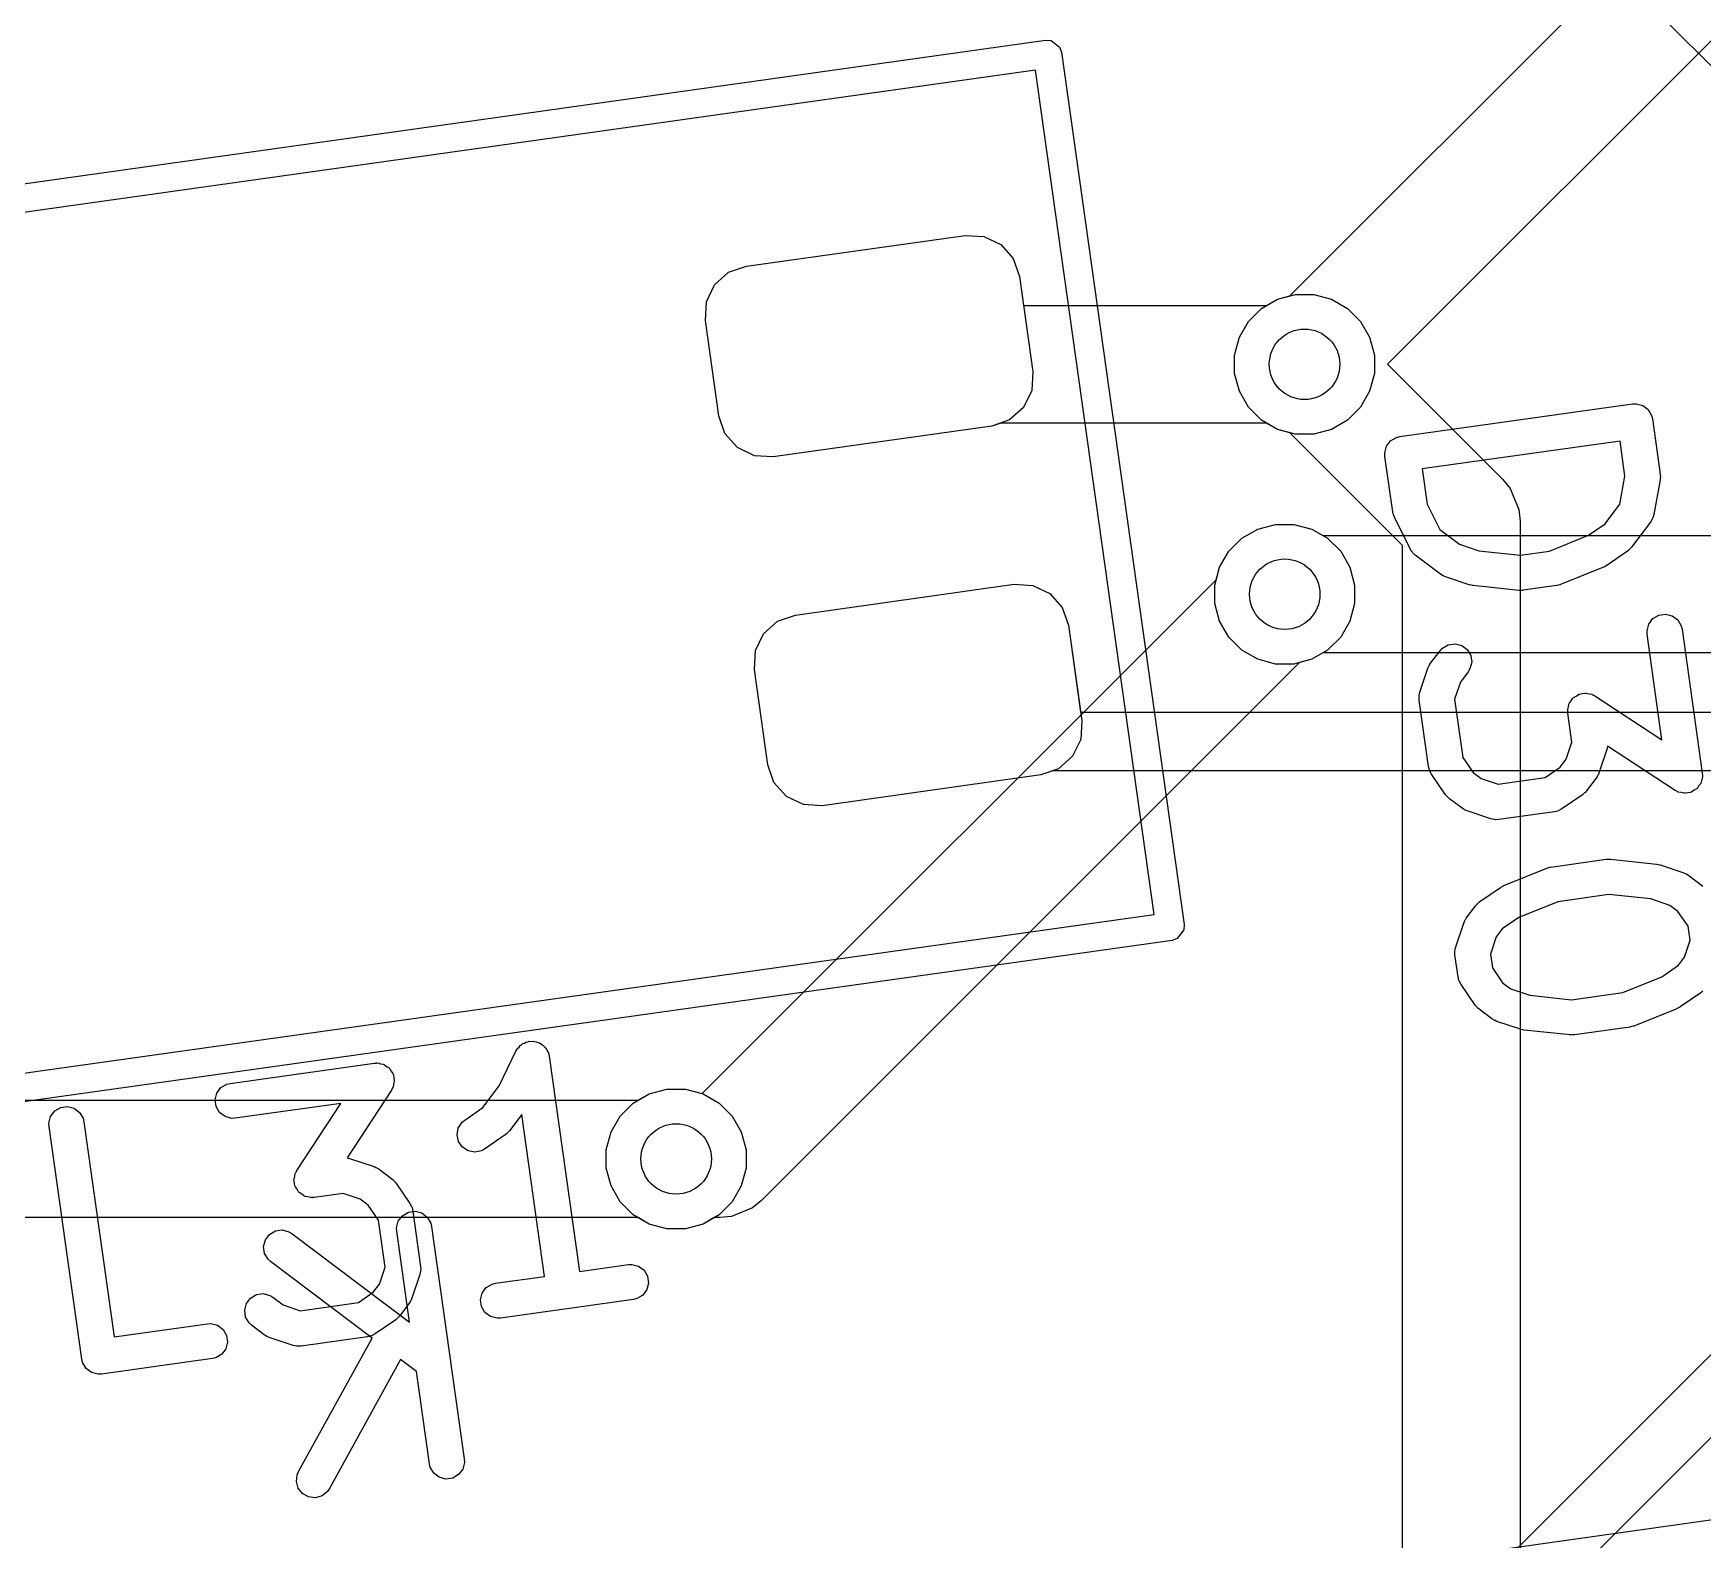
# Model space of a CAD drawing. Header units: millimetres. Extents: x 14 to 286, y -133 to -45.
# Drawn here: x 208.24 to 215.35, y -86.49 to -80.08 of the extents above; entities that cross this region are included whole.
import ezdxf

# ---------------------------------------------------------------- set-up
doc = ezdxf.new("R2010")
doc.units = ezdxf.units.MM
for name, color, linetype, true_color in [('B.Cu', 153, 'CONTINUOUS', 0x4d7fc4), ('B.Silkscreen', 31, 'CONTINUOUS', 0xe8b2a7), ('F.Cu', 13, 'CONTINUOUS', 0xc83434), ('F.Mask', 201, 'CONTINUOUS', 0xd864ff), ('F.Paste', 253, 'CONTINUOUS', 0xb4a09a), ('F.Silkscreen', 41, 'CONTINUOUS', 0xf2eda1), ('User.Drawings', 9, 'CONTINUOUS', 0xc2c2c2)]:
    doc.layers.add(name, color=color, linetype=linetype, true_color=true_color)

msp = doc.modelspace()

# ---------------------------------------------------------------- linework, layer by layer
at = {"layer": 'B.Cu', "linetype": 'CONTINUOUS'}
for p, q in [((213.59127, -81.196075), (216.0386, -78.748746)), ((216.465377, -79.029077), (214.007153, -81.4873)), ((213.470972, -81.249294), (213.538795, -81.210136)), ((213.538795, -81.210136), (213.59127, -81.196075)), ((213.415594, -81.304672), (213.470972, -81.249294)), ((213.376436, -81.372495), (213.415594, -81.304672)), ((213.356167, -81.448142), (213.376436, -81.372495)), ((213.356167, -81.526458), (213.356167, -81.448142)), ((214.007153, -81.4873), (214.497877, -81.978024)), ((213.376436, -81.602105), (213.356167, -81.526458)), ((213.415594, -81.669928), (213.376436, -81.602105)), ((213.470972, -81.725306), (213.415594, -81.669928)), ((213.538795, -81.764464), (213.470972, -81.725306)), ((213.59127, -81.778524), (213.538795, -81.764464)), ((214.0711, -82.258353), (213.59127, -81.778524)), ((214.497877, -81.978024), (214.528968, -82.015908)), ((214.528968, -82.015908), (214.566297, -82.106028)), ((214.566297, -82.106028), (214.566297, -82.106037)), ((214.566297, -82.106037), (214.5711, -82.1548)), ((213.386772, -82.228194), (213.454595, -82.189036)), ((213.454595, -82.189036), (213.530242, -82.168767)), ((213.530242, -82.168767), (213.608558, -82.168767)), ((213.608558, -82.168767), (213.684205, -82.189036)), ((213.684205, -82.189036), (213.752028, -82.228194)), ((214.5711, -82.1548), (214.5711, -101.2197)), ((213.331394, -82.283572), (213.386772, -82.228194)), ((213.752028, -82.228194), (213.807406, -82.283572)), ((214.0711, -101.116146), (214.0711, -82.258353)), ((213.278175, -82.40387), (213.292236, -82.351395)), ((213.292236, -82.351395), (213.331394, -82.283572)), ((213.807406, -82.283572), (213.846564, -82.351395)), ((213.846564, -82.351395), (213.866833, -82.427042)), ((211.089665, -84.59238), (213.278175, -82.40387)), ((213.866833, -82.427042), (213.866833, -82.505358)), ((213.866833, -82.505358), (213.846564, -82.581005)), ((213.846564, -82.581005), (213.807406, -82.648828)), ((213.752028, -82.704206), (213.684205, -82.743364)), ((213.807406, -82.648828), (213.752028, -82.704206)), ((213.631729, -82.757424), (211.341777, -85.047377)), ((213.684205, -82.743364), (213.631729, -82.757424)), ((210.796172, -84.632594), (210.863995, -84.593436)), ((210.863995, -84.593436), (210.939642, -84.573167)), ((210.939642, -84.573167), (211.017958, -84.573167)), ((211.017958, -84.573167), (211.089665, -84.59238)), ((210.701636, -84.755795), (210.740794, -84.687972)), ((210.740794, -84.687972), (210.796172, -84.632594)), ((210.681367, -84.831442), (210.701636, -84.755795)), ((210.681367, -84.909758), (210.681367, -84.831442)), ((210.701636, -84.985405), (210.681367, -84.909758)), ((210.740794, -85.053228), (210.701636, -84.985405)), ((211.341777, -85.047377), (211.303897, -85.078462)), ((210.796172, -85.108606), (210.740794, -85.053228)), ((210.863995, -85.147764), (210.796172, -85.108606)), ((211.140654, -85.1206), (211.093605, -85.147764)), ((211.165, -85.1206), (211.140654, -85.1206)), ((211.213773, -85.115796), (211.165, -85.1206)), ((211.303893, -85.078467), (211.213773, -85.115796)), ((211.303897, -85.078462), (211.303893, -85.078467)), ((210.939642, -85.168033), (210.863995, -85.147764)), ((211.017958, -85.168033), (210.939642, -85.168033)), ((211.093605, -85.147764), (211.017958, -85.168033))]:
    msp.add_line(p, q, dxfattribs=at)
at = {"layer": 'B.Cu'}
for centre in [(213.6536, -81.4873), (213.5694, -82.4662), (210.9788, -84.8706)]:
    msp.add_circle(centre, 0.15, dxfattribs=at)
at = {"layer": 'B.Silkscreen', "linetype": 'CONTINUOUS'}
for p, q in [((209.796014, -85.135735), (209.813625, -85.112365)), ((209.813625, -85.112365), (209.838839, -85.097512)), ((209.838839, -85.097512), (209.867818, -85.093439)), ((209.867818, -85.093439), (209.89615, -85.100767)), ((209.89615, -85.100767), (209.91952, -85.118378)), ((209.91952, -85.118378), (209.934373, -85.143592)), ((209.230145, -85.215264), (209.247757, -85.191892)), ((209.247757, -85.191892), (209.272972, -85.17704)), ((209.272972, -85.17704), (209.30195, -85.172968)), ((209.30195, -85.172968), (209.330281, -85.180294)), ((209.330281, -85.180294), (209.342834, -85.187949)), ((209.342834, -85.187949), (209.843624, -85.565321)), ((209.788686, -85.164067), (209.796014, -85.135735)), ((209.789296, -85.178757), (209.788686, -85.164067)), ((209.843624, -85.565321), (209.789296, -85.178757)), ((209.934373, -85.143592), (209.937836, -85.157881)), ((209.937836, -85.157881), (210.077009, -86.148149)), ((209.222819, -85.243595), (209.230145, -85.215264)), ((209.226891, -85.272573), (209.222819, -85.243595)), ((209.241743, -85.297788), (209.226891, -85.272573)), ((209.252562, -85.307745), (209.241743, -85.297788)), ((209.684659, -85.633353), (209.252562, -85.307745)), ((209.371193, -86.201903), (209.684659, -85.633353)), ((209.805671, -85.724542), (209.502551, -86.274327)), ((209.873147, -85.775389), (209.805671, -85.724542)), ((209.928469, -86.169025), (209.873147, -85.775389)), ((209.931932, -86.183314), (209.928469, -86.169025)), ((209.946785, -86.208528), (209.931932, -86.183314)), ((210.077619, -86.162839), (210.070291, -86.191171)), ((210.077009, -86.148149), (210.077619, -86.162839)), ((209.362144, -86.244496), (209.36539, -86.215413)), ((209.370274, -86.272607), (209.362144, -86.244496)), ((209.36539, -86.215413), (209.371193, -86.201903)), ((209.970155, -86.226139), (209.946785, -86.208528)), ((209.998487, -86.233467), (209.970155, -86.226139)), ((210.027466, -86.229394), (209.998487, -86.233467)), ((210.05268, -86.214541), (210.027466, -86.229394)), ((210.070291, -86.191171), (210.05268, -86.214541)), ((209.388543, -86.295467), (209.370274, -86.272607)), ((209.41417, -86.309597), (209.388543, -86.295467)), ((209.443253, -86.312843), (209.41417, -86.309597)), ((209.471364, -86.304713), (209.443253, -86.312843)), ((209.494224, -86.286444), (209.471364, -86.304713)), ((209.502551, -86.274327), (209.494224, -86.286444))]:
    msp.add_line(p, q, dxfattribs=at)
at = {"layer": 'F.Cu', "linetype": 'CONTINUOUS'}
for p, q in [((215.910606, -80.743082), (215.044124, -79.8766)), ((211.277514, -81.069353), (212.208366, -80.938531)), ((212.208366, -80.938531), (212.288224, -80.943066)), ((212.288224, -80.943066), (212.360269, -80.977815)), ((212.360269, -80.977815), (212.41353, -81.03749)), ((211.201999, -81.095725), (211.277514, -81.069353)), ((212.41353, -81.03749), (212.439901, -81.113005)), ((211.142324, -81.148986), (211.201999, -81.095725)), ((212.439901, -81.113005), (212.45737, -81.2373)), ((211.107575, -81.221031), (211.142324, -81.148986)), ((213.491746, -81.2373), (213.538795, -81.210136)), ((213.538795, -81.210136), (213.614442, -81.189867)), ((213.614442, -81.189867), (213.692758, -81.189867)), ((213.692758, -81.189867), (213.768405, -81.210136)), ((213.768405, -81.210136), (213.836228, -81.249294)), ((211.10304, -81.300889), (211.107575, -81.221031)), ((212.45737, -81.2373), (213.491746, -81.2373)), ((213.836228, -81.249294), (213.891606, -81.304672)), ((211.160101, -81.706899), (211.10304, -81.300889)), ((213.891606, -81.304672), (213.930764, -81.372495)), ((213.930764, -81.372495), (213.951033, -81.448142)), ((213.951033, -81.448142), (213.951033, -81.526458)), ((213.951033, -81.526458), (213.930764, -81.602105)), ((213.930764, -81.602105), (213.891606, -81.669928)), ((211.186472, -81.782414), (211.160101, -81.706899)), ((213.891606, -81.669928), (213.836228, -81.725306)), ((211.239733, -81.842089), (211.186472, -81.782414)), ((212.322488, -81.750551), (211.391636, -81.881373)), ((212.360432, -81.7373), (212.322488, -81.750551)), ((213.491746, -81.7373), (212.360432, -81.7373)), ((213.538795, -81.764464), (213.491746, -81.7373)), ((213.614442, -81.784733), (213.538795, -81.764464)), ((213.768405, -81.764464), (213.692758, -81.784733)), ((213.836228, -81.725306), (213.768405, -81.764464)), ((211.311778, -81.876838), (211.239733, -81.842089)), ((213.692758, -81.784733), (213.614442, -81.784733)), ((211.391636, -81.881373), (211.311778, -81.876838)), ((213.386772, -82.228194), (213.454595, -82.189036)), ((213.454595, -82.189036), (213.530242, -82.168767)), ((213.530242, -82.168767), (213.608558, -82.168767)), ((213.608558, -82.168767), (213.684205, -82.189036)), ((213.684205, -82.189036), (213.731254, -82.2162)), ((213.331394, -82.283572), (213.386772, -82.228194)), ((213.731254, -82.2162), (220.461146, -82.2162)), ((213.271967, -82.427042), (213.292236, -82.351395)), ((213.292236, -82.351395), (213.331394, -82.283572)), ((211.486273, -82.554755), (212.417125, -82.423933)), ((212.417125, -82.423933), (212.496983, -82.428468)), ((212.496983, -82.428468), (212.569028, -82.463217)), ((212.569028, -82.463217), (212.622289, -82.522892)), ((213.271967, -82.505358), (213.271967, -82.427042)), ((211.410758, -82.581127), (211.486273, -82.554755)), ((212.622289, -82.522892), (212.64866, -82.598407)), ((213.292236, -82.581005), (213.271967, -82.505358)), ((211.316334, -82.706433), (211.351083, -82.634388)), ((211.351083, -82.634388), (211.410758, -82.581127)), ((212.64866, -82.598407), (212.700603, -82.968)), ((213.331394, -82.648828), (213.292236, -82.581005)), ((211.311799, -82.786291), (211.316334, -82.706433)), ((213.386772, -82.704206), (213.331394, -82.648828)), ((213.454595, -82.743364), (213.386772, -82.704206)), ((213.530242, -82.763633), (213.454595, -82.743364)), ((213.608558, -82.763633), (213.530242, -82.763633)), ((213.684205, -82.743364), (213.608558, -82.763633)), ((213.731254, -82.7162), (213.684205, -82.743364)), ((220.5647, -82.7162), (213.731254, -82.7162)), ((211.36886, -83.192301), (211.311799, -82.786291)), ((212.700603, -82.968), (221.430624, -82.968)), ((211.395231, -83.267816), (211.36886, -83.192301)), ((211.448492, -83.327491), (211.395231, -83.267816)), ((212.531247, -83.235953), (211.600395, -83.366775)), ((212.582655, -83.218), (212.531247, -83.235953)), ((221.4824, -83.218), (212.582655, -83.218)), ((211.520537, -83.36224), (211.448492, -83.327491)), ((211.600395, -83.366775), (211.520537, -83.36224)), ((207.057154, -84.6206), (210.816946, -84.6206)), ((210.816946, -84.6206), (210.863995, -84.593436)), ((210.863995, -84.593436), (210.939642, -84.573167)), ((210.939642, -84.573167), (211.017958, -84.573167)), ((211.017958, -84.573167), (211.093605, -84.593436)), ((211.093605, -84.593436), (211.161428, -84.632594)), ((211.161428, -84.632594), (211.216806, -84.687972)), ((211.216806, -84.687972), (211.255964, -84.755795)), ((211.255964, -84.755795), (211.276233, -84.831442)), ((214.041724, -87.045), (216.357411, -84.729311)), ((211.276233, -84.831442), (211.276233, -84.909758)), ((216.579189, -84.861087), (214.181888, -87.258388)), ((211.276233, -84.909758), (211.255964, -84.985405)), ((211.255964, -84.985405), (211.216806, -85.053228)), ((210.816946, -85.1206), (206.9536, -85.1206)), ((210.863995, -85.147764), (210.816946, -85.1206)), ((211.161428, -85.108606), (211.093605, -85.147764)), ((211.216806, -85.053228), (211.161428, -85.108606)), ((210.939642, -85.168033), (210.863995, -85.147764)), ((211.017958, -85.168033), (210.939642, -85.168033)), ((211.093605, -85.147764), (211.017958, -85.168033))]:
    msp.add_line(p, q, dxfattribs=at)
at = {"layer": 'F.Cu'}
for centre in [(213.6536, -81.4873), (213.5694, -82.4662), (210.9788, -84.8706)]:
    msp.add_circle(centre, 0.15, dxfattribs=at)
at = {"layer": 'F.Mask', "linetype": 'CONTINUOUS'}
for p, q in [((211.277514, -81.069353), (212.208366, -80.938531)), ((212.208366, -80.938531), (212.288224, -80.943066)), ((212.288224, -80.943066), (212.360269, -80.977815)), ((212.360269, -80.977815), (212.41353, -81.03749)), ((211.201999, -81.095725), (211.277514, -81.069353)), ((212.41353, -81.03749), (212.439901, -81.113005)), ((211.142324, -81.148986), (211.201999, -81.095725)), ((212.439901, -81.113005), (212.496962, -81.519015)), ((211.107575, -81.221031), (211.142324, -81.148986)), ((211.10304, -81.300889), (211.107575, -81.221031)), ((211.160101, -81.706899), (211.10304, -81.300889)), ((212.496962, -81.519015), (212.492427, -81.598873)), ((212.492427, -81.598873), (212.457678, -81.670918)), ((211.186472, -81.782414), (211.160101, -81.706899)), ((212.457678, -81.670918), (212.398003, -81.724179)), ((211.239733, -81.842089), (211.186472, -81.782414)), ((212.322488, -81.750551), (211.391636, -81.881373)), ((212.398003, -81.724179), (212.322488, -81.750551)), ((211.311778, -81.876838), (211.239733, -81.842089)), ((211.391636, -81.881373), (211.311778, -81.876838)), ((211.486273, -82.554755), (212.417125, -82.423933)), ((212.417125, -82.423933), (212.496983, -82.428468)), ((212.496983, -82.428468), (212.569028, -82.463217)), ((212.569028, -82.463217), (212.622289, -82.522892)), ((211.410758, -82.581127), (211.486273, -82.554755)), ((212.622289, -82.522892), (212.64866, -82.598407)), ((211.316334, -82.706433), (211.351083, -82.634388)), ((211.351083, -82.634388), (211.410758, -82.581127)), ((212.64866, -82.598407), (212.705721, -83.004417)), ((211.311799, -82.786291), (211.316334, -82.706433)), ((211.36886, -83.192301), (211.311799, -82.786291)), ((212.705721, -83.004417), (212.701186, -83.084275)), ((212.701186, -83.084275), (212.666437, -83.15632)), ((211.395231, -83.267816), (211.36886, -83.192301)), ((212.666437, -83.15632), (212.606762, -83.209581)), ((211.448492, -83.327491), (211.395231, -83.267816)), ((212.531247, -83.235953), (211.600395, -83.366775)), ((212.606762, -83.209581), (212.531247, -83.235953)), ((211.520537, -83.36224), (211.448492, -83.327491)), ((211.600395, -83.366775), (211.520537, -83.36224))]:
    msp.add_line(p, q, dxfattribs=at)
at = {"layer": 'F.Paste', "linetype": 'CONTINUOUS'}
for p, q in [((211.277514, -81.069353), (212.208366, -80.938531)), ((212.208366, -80.938531), (212.288224, -80.943066)), ((212.288224, -80.943066), (212.360269, -80.977815)), ((212.360269, -80.977815), (212.41353, -81.03749)), ((211.201999, -81.095725), (211.277514, -81.069353)), ((212.41353, -81.03749), (212.439901, -81.113005)), ((211.142324, -81.148986), (211.201999, -81.095725)), ((212.439901, -81.113005), (212.496962, -81.519015)), ((211.107575, -81.221031), (211.142324, -81.148986)), ((211.10304, -81.300889), (211.107575, -81.221031)), ((211.160101, -81.706899), (211.10304, -81.300889)), ((212.496962, -81.519015), (212.492427, -81.598873)), ((212.492427, -81.598873), (212.457678, -81.670918)), ((211.186472, -81.782414), (211.160101, -81.706899)), ((212.457678, -81.670918), (212.398003, -81.724179)), ((211.239733, -81.842089), (211.186472, -81.782414)), ((212.322488, -81.750551), (211.391636, -81.881373)), ((212.398003, -81.724179), (212.322488, -81.750551)), ((211.311778, -81.876838), (211.239733, -81.842089)), ((211.391636, -81.881373), (211.311778, -81.876838)), ((211.486273, -82.554755), (212.417125, -82.423933)), ((212.417125, -82.423933), (212.496983, -82.428468)), ((212.496983, -82.428468), (212.569028, -82.463217)), ((212.569028, -82.463217), (212.622289, -82.522892)), ((211.410758, -82.581127), (211.486273, -82.554755)), ((212.622289, -82.522892), (212.64866, -82.598407)), ((211.316334, -82.706433), (211.351083, -82.634388)), ((211.351083, -82.634388), (211.410758, -82.581127)), ((212.64866, -82.598407), (212.705721, -83.004417)), ((211.311799, -82.786291), (211.316334, -82.706433)), ((211.36886, -83.192301), (211.311799, -82.786291)), ((212.705721, -83.004417), (212.701186, -83.084275)), ((212.701186, -83.084275), (212.666437, -83.15632)), ((211.395231, -83.267816), (211.36886, -83.192301)), ((212.666437, -83.15632), (212.606762, -83.209581)), ((211.448492, -83.327491), (211.395231, -83.267816)), ((212.531247, -83.235953), (211.600395, -83.366775)), ((212.606762, -83.209581), (212.531247, -83.235953)), ((211.520537, -83.36224), (211.448492, -83.327491)), ((211.600395, -83.366775), (211.520537, -83.36224))]:
    msp.add_line(p, q, dxfattribs=at)
at = {"layer": 'F.Silkscreen', "linetype": 'CONTINUOUS'}
for p, q in [((205.322122, -81.123713), (212.551079, -80.10775)), ((212.551079, -80.10775), (212.574452, -80.109077)), ((212.574452, -80.109077), (212.611127, -80.136714)), ((212.611127, -80.136714), (212.618845, -80.158816)), ((212.618845, -80.158816), (213.140744, -83.872321)), ((212.508363, -80.234932), (205.398238, -81.234194)), ((213.013561, -83.829605), (212.508363, -80.234932)), ((214.059637, -81.794906), (215.049905, -81.655733)), ((215.049905, -81.655733), (215.064595, -81.655123)), ((215.064595, -81.655123), (215.092927, -81.662451)), ((215.092927, -81.662451), (215.116297, -81.680062)), ((215.116297, -81.680062), (215.13115, -81.705276)), ((215.13115, -81.705276), (215.134613, -81.719565)), ((215.134613, -81.719565), (215.167749, -81.955343)), ((213.995195, -81.864924), (214.002523, -81.836592)), ((214.002523, -81.836592), (214.020134, -81.813222)), ((214.020134, -81.813222), (214.045348, -81.798369)), ((214.045348, -81.798369), (214.059637, -81.794906)), ((214.99651, -81.81471), (214.154782, -81.933008)), ((215.017515, -81.964165), (214.99651, -81.81471)), ((213.995805, -81.879614), (213.995195, -81.864924)), ((214.028941, -82.115392), (213.995805, -81.879614)), ((214.154782, -81.933008), (214.175787, -82.082462)), ((214.995652, -82.082879), (215.017515, -81.964165)), ((215.167239, -81.979365), (215.139966, -82.127459)), ((215.167862, -81.971948), (215.167239, -81.979365)), ((215.167749, -81.955343), (215.168057, -81.962778)), ((215.168358, -81.970033), (215.167862, -81.971948)), ((215.168057, -81.962778), (215.168471, -81.964714)), ((215.168471, -81.964714), (215.168247, -81.96737)), ((215.168247, -81.96737), (215.168358, -81.970033)), ((214.030692, -82.12262), (214.028941, -82.115392)), ((214.030829, -82.124599), (214.030692, -82.12262)), ((214.031776, -82.127091), (214.030829, -82.124599)), ((214.032404, -82.129681), (214.031776, -82.127091)), ((214.033409, -82.131387), (214.032404, -82.129681)), ((214.036053, -82.138343), (214.033409, -82.131387)), ((214.103091, -82.273182), (214.036053, -82.138343)), ((214.175787, -82.082462), (214.229524, -82.19055)), ((214.932575, -82.166584), (214.995652, -82.082879)), ((215.139966, -82.127459), (215.135898, -82.141588)), ((214.229524, -82.19055), (214.313231, -82.253628)), ((214.861694, -82.215418), (214.932575, -82.166584)), ((215.126103, -82.159011), (215.045047, -82.266577)), ((215.133758, -82.146459), (215.126103, -82.159011)), ((215.134432, -82.143849), (215.133758, -82.146459)), ((215.135898, -82.141588), (215.134432, -82.143849)), ((214.110895, -82.285642), (214.103091, -82.273182)), ((214.313231, -82.253628), (214.394827, -82.281032)), ((214.695887, -82.282531), (214.861694, -82.215418)), ((215.033381, -82.278402), (215.027699, -82.283202)), ((215.03509, -82.277396), (215.033381, -82.278402)), ((215.036895, -82.275434), (215.03509, -82.277396)), ((215.038931, -82.273715), (215.036895, -82.275434)), ((215.040008, -82.272051), (215.038931, -82.273715)), ((215.045047, -82.266577), (215.040008, -82.272051)), ((214.112926, -82.287411), (214.110895, -82.285642)), ((214.114294, -82.289734), (214.112926, -82.287411)), ((214.125113, -82.299691), (214.114294, -82.289734)), ((214.232679, -82.380747), (214.125113, -82.299691)), ((214.394827, -82.281032), (214.572707, -82.299843)), ((214.572707, -82.299843), (214.695887, -82.282531)), ((214.925604, -82.351372), (214.74361, -82.425037)), ((214.926618, -82.35084), (214.925604, -82.351372)), ((214.927149, -82.350727), (214.926618, -82.35084)), ((214.932868, -82.347564), (214.927149, -82.350727)), ((214.938627, -82.344546), (214.932868, -82.347564)), ((214.939012, -82.344167), (214.938627, -82.344546)), ((214.940016, -82.343612), (214.939012, -82.344167)), ((215.027699, -82.283202), (214.940016, -82.343612)), ((214.239029, -82.384619), (214.232679, -82.380747)), ((214.240525, -82.385923), (214.239029, -82.384619)), ((214.242958, -82.387016), (214.240525, -82.385923)), ((214.245231, -82.388402), (214.242958, -82.387016)), ((214.247147, -82.388897), (214.245231, -82.388402)), ((214.253936, -82.391947), (214.247147, -82.388897)), ((214.354874, -82.425848), (214.253936, -82.391947)), ((214.355992, -82.426105), (214.354874, -82.425848)), ((214.356467, -82.426363), (214.355992, -82.426105)), ((214.362833, -82.427676), (214.356467, -82.426363)), ((214.369204, -82.429141), (214.362833, -82.427676)), ((214.369745, -82.429103), (214.369204, -82.429141)), ((214.370866, -82.429335), (214.369745, -82.429103)), ((214.566116, -82.449982), (214.370866, -82.429335)), ((214.568677, -82.45), (214.566116, -82.449982)), ((214.569751, -82.450278), (214.568677, -82.45)), ((214.575287, -82.450048), (214.569751, -82.450278)), ((214.580819, -82.450088), (214.575287, -82.450048)), ((214.58188, -82.449774), (214.580819, -82.450088)), ((214.584441, -82.449668), (214.58188, -82.449774)), ((214.725908, -82.429786), (214.584441, -82.449668)), ((214.7284, -82.429182), (214.725908, -82.429786)), ((214.729506, -82.429191), (214.7284, -82.429182)), ((214.734815, -82.427627), (214.729506, -82.429191)), ((214.740197, -82.426323), (214.734815, -82.427627)), ((214.74115, -82.425761), (214.740197, -82.426323)), ((214.74361, -82.425037), (214.74115, -82.425761)), ((215.13632, -82.570005), (215.161534, -82.555152)), ((215.161534, -82.555152), (215.190513, -82.551079)), ((215.190513, -82.551079), (215.218845, -82.558407)), ((215.218845, -82.558407), (215.242215, -82.576018)), ((215.111381, -82.621707), (215.118709, -82.593375)), ((215.111991, -82.636397), (215.111381, -82.621707)), ((215.118709, -82.593375), (215.13632, -82.570005)), ((215.242215, -82.576018), (215.257068, -82.601232)), ((215.257068, -82.601232), (215.260531, -82.615521)), ((215.260531, -82.615521), (215.346686, -83.228544)), ((214.189879, -82.760524), (214.230408, -82.706741)), ((214.230408, -82.706741), (214.240364, -82.695923)), ((214.240364, -82.695923), (214.265579, -82.681071)), ((214.265579, -82.681071), (214.294557, -82.676999)), ((214.294557, -82.676999), (214.322889, -82.684326)), ((214.322889, -82.684326), (214.34626, -82.701937)), ((214.34626, -82.701937), (214.361112, -82.727152)), ((215.175143, -83.085745), (215.111991, -82.636397)), ((214.178679, -82.781782), (214.181728, -82.774991)), ((214.181728, -82.774991), (214.182224, -82.773077)), ((214.182224, -82.773077), (214.183608, -82.770806)), ((214.183608, -82.770806), (214.184703, -82.76837)), ((214.184703, -82.76837), (214.186007, -82.766873)), ((214.186007, -82.766873), (214.189879, -82.760524)), ((214.365184, -82.75613), (214.357857, -82.784462)), ((214.361112, -82.727152), (214.365184, -82.75613)), ((214.144778, -82.88272), (214.178679, -82.781782)), ((214.316998, -82.841077), (214.292609, -82.913693)), ((214.350202, -82.797015), (214.316998, -82.841077)), ((214.357857, -82.784462), (214.350202, -82.797015)), ((214.140995, -82.902347), (214.141669, -82.899737)), ((214.141605, -82.917037), (214.140995, -82.902347)), ((214.141485, -82.89705), (214.144778, -82.88272)), ((214.141669, -82.899737), (214.141485, -82.89705)), ((214.181369, -83.199971), (214.141605, -82.917037)), ((214.292609, -82.913693), (214.327444, -83.161561)), ((214.781228, -82.929327), (214.788554, -82.919604)), ((214.788554, -82.919604), (214.795227, -82.909402)), ((214.795227, -82.909402), (214.797318, -82.907974)), ((214.797318, -82.907974), (214.798839, -82.905957)), ((214.798839, -82.905957), (214.809331, -82.899776)), ((214.809331, -82.899776), (214.819398, -82.892906)), ((214.819398, -82.892906), (214.821872, -82.892388)), ((214.821872, -82.892388), (214.824053, -82.891104)), ((214.824053, -82.891104), (214.836126, -82.889407)), ((214.836126, -82.889407), (214.848041, -82.886915)), ((214.848041, -82.886915), (214.850523, -82.887383)), ((214.850523, -82.887383), (214.853032, -82.887031)), ((214.853032, -82.887031), (214.864834, -82.890083)), ((214.864834, -82.890083), (214.876798, -82.892341)), ((214.876798, -82.892341), (214.879977, -82.894)), ((214.879977, -82.894), (214.881364, -82.894359)), ((214.881364, -82.894359), (214.88294, -82.895547)), ((214.88294, -82.895547), (214.889832, -82.899144)), ((214.889832, -82.899144), (215.175143, -83.085745)), ((214.773784, -82.96265), (214.774048, -82.961245)), ((214.774187, -82.964578), (214.773784, -82.96265)), ((214.7739, -82.957659), (214.776952, -82.945856)), ((214.774048, -82.961245), (214.7739, -82.957659)), ((214.77451, -82.972349), (214.774187, -82.964578)), ((214.791927, -83.096283), (214.77451, -82.972349)), ((214.776952, -82.945856), (214.77921, -82.933893)), ((214.77921, -82.933893), (214.780594, -82.931775)), ((214.780594, -82.931775), (214.781228, -82.929327)), ((214.767539, -83.168899), (214.791927, -83.096283)), ((214.939759, -83.127256), (214.905858, -83.228195)), ((214.943, -83.11315), (214.939759, -83.127256)), ((215.231364, -83.301749), (214.943, -83.11315)), ((214.184832, -83.214261), (214.181369, -83.199971)), ((214.327444, -83.161561), (214.370904, -83.224643)), ((214.678578, -83.246704), (214.741659, -83.203244)), ((214.741659, -83.203244), (214.767539, -83.168899)), ((214.1862, -83.216583), (214.184832, -83.214261)), ((214.186763, -83.219217), (214.1862, -83.216583)), ((214.193878, -83.232084), (214.186763, -83.219217)), ((214.254288, -83.319767), (214.193878, -83.232084)), ((214.370904, -83.224643), (214.405249, -83.250523)), ((214.405249, -83.250523), (214.477865, -83.274911)), ((214.477865, -83.274911), (214.678578, -83.246704)), ((214.894659, -83.249453), (214.854131, -83.303236)), ((214.898533, -83.2431), (214.894659, -83.249453)), ((214.899834, -83.241607), (214.898533, -83.2431)), ((214.900925, -83.239177), (214.899834, -83.241607)), ((214.902314, -83.2369), (214.900925, -83.239177)), ((214.90281, -83.23498), (214.902314, -83.2369)), ((214.905858, -83.228195), (214.90281, -83.23498)), ((215.339968, -83.271566), (215.332632, -83.2813)), ((215.340601, -83.269115), (215.339968, -83.271566)), ((215.341986, -83.266999), (215.340601, -83.269115)), ((215.344242, -83.25504), (215.341986, -83.266999)), ((215.347296, -83.243235), (215.344242, -83.25504)), ((215.346686, -83.228544), (215.347008, -83.236314)), ((215.347008, -83.236314), (215.347412, -83.238243)), ((215.347412, -83.238243), (215.347147, -83.239647)), ((215.347147, -83.239647), (215.347296, -83.243235)), ((214.25909, -83.325452), (214.254288, -83.319767)), ((214.260095, -83.327158), (214.25909, -83.325452)), ((214.262052, -83.328959), (214.260095, -83.327158)), ((214.263775, -83.330999), (214.262052, -83.328959)), ((214.265439, -83.332077), (214.263775, -83.330999)), ((214.270913, -83.337115), (214.265439, -83.332077)), ((214.324696, -83.377643), (214.270913, -83.337115)), ((214.836783, -83.319861), (214.7491, -83.380271)), ((214.842468, -83.315058), (214.836783, -83.319861)), ((214.844174, -83.314054), (214.842468, -83.315058)), ((214.845975, -83.312096), (214.844174, -83.314054)), ((214.848015, -83.310374), (214.845975, -83.312096)), ((214.849093, -83.308709), (214.848015, -83.310374)), ((214.854131, -83.303236), (214.849093, -83.308709)), ((215.238251, -83.305343), (215.231364, -83.301749)), ((215.239832, -83.306535), (215.238251, -83.305343)), ((215.241222, -83.306894), (215.239832, -83.306535)), ((215.244398, -83.308552), (215.241222, -83.306894)), ((215.256356, -83.310808), (215.244398, -83.308552)), ((215.268164, -83.313862), (215.256356, -83.310808)), ((215.270671, -83.313509), (215.268164, -83.313862)), ((215.273154, -83.313978), (215.270671, -83.313509)), ((215.285066, -83.311486), (215.273154, -83.313978)), ((215.297143, -83.309789), (215.285066, -83.311486)), ((215.299323, -83.308504), (215.297143, -83.309789)), ((215.301797, -83.307987), (215.299323, -83.308504)), ((215.311852, -83.301123), (215.301797, -83.307987)), ((215.322357, -83.294936), (215.311852, -83.301123)), ((215.323879, -83.292915), (215.322357, -83.294936)), ((215.325968, -83.29149), (215.323879, -83.292915)), ((215.332632, -83.2813), (215.325968, -83.29149)), ((214.331048, -83.381517), (214.324696, -83.377643)), ((214.332542, -83.382818), (214.331048, -83.381517)), ((214.334971, -83.383909), (214.332542, -83.382818)), ((214.337249, -83.385298), (214.334971, -83.383909)), ((214.339168, -83.385794), (214.337249, -83.385298)), ((214.345954, -83.388842), (214.339168, -83.385794)), ((214.446893, -83.422743), (214.345954, -83.388842)), ((214.716987, -83.39278), (214.481209, -83.425916)), ((214.731276, -83.389317), (214.716987, -83.39278)), ((214.733598, -83.387949), (214.731276, -83.389317)), ((214.736233, -83.387386), (214.733598, -83.387949)), ((214.7491, -83.380271), (214.736233, -83.387386)), ((214.461222, -83.426036), (214.446893, -83.422743)), ((214.463909, -83.425851), (214.461222, -83.426036)), ((214.466519, -83.426526), (214.463909, -83.425851)), ((214.481209, -83.425916), (214.466519, -83.426526)), ((214.687684, -83.631575), (214.693065, -83.63027)), ((214.693065, -83.63027), (214.698375, -83.628707)), ((214.698375, -83.628707), (214.69948, -83.628715)), ((214.69948, -83.628715), (214.701973, -83.628112)), ((214.701973, -83.628112), (214.937752, -83.594976)), ((214.937752, -83.594976), (214.940312, -83.594869)), ((214.940312, -83.594869), (214.941374, -83.594556)), ((214.941374, -83.594556), (214.946918, -83.594595)), ((214.946918, -83.594595), (214.952442, -83.594367)), ((214.952442, -83.594367), (214.953511, -83.594643)), ((214.953511, -83.594643), (214.956077, -83.594662)), ((214.956077, -83.594662), (215.151326, -83.615308)), ((215.151326, -83.615308), (215.152446, -83.615539)), ((215.152446, -83.615539), (215.152988, -83.615502)), ((215.152988, -83.615502), (215.159354, -83.616965)), ((215.159354, -83.616965), (215.165725, -83.61828)), ((215.165725, -83.61828), (215.1662, -83.618538)), ((215.1662, -83.618538), (215.167317, -83.618795)), ((215.167317, -83.618795), (215.268257, -83.652696)), ((214.502276, -83.706526), (214.684271, -83.632861)), ((214.684271, -83.632861), (214.68673, -83.632136)), ((214.68673, -83.632136), (214.687684, -83.631575)), ((215.268257, -83.652696), (215.275045, -83.655745)), ((215.275045, -83.655745), (215.276962, -83.656241)), ((215.276962, -83.656241), (215.279235, -83.657627)), ((215.279235, -83.657627), (215.281668, -83.65872)), ((215.281668, -83.65872), (215.283162, -83.660022)), ((215.283162, -83.660022), (215.289515, -83.663896)), ((215.289515, -83.663896), (215.343298, -83.704425)), ((214.400181, -83.774696), (214.487865, -83.714286)), ((214.487865, -83.714286), (214.488868, -83.71373)), ((214.488868, -83.71373), (214.489254, -83.713352)), ((214.489254, -83.713352), (214.49502, -83.710329)), ((214.49502, -83.710329), (214.500732, -83.707171)), ((214.500732, -83.707171), (214.501261, -83.707057)), ((214.501261, -83.707057), (214.502276, -83.706526)), ((214.949485, -83.7448), (214.731991, -83.775367)), ((215.127365, -83.76361), (214.949485, -83.7448)), ((215.20896, -83.791014), (215.127365, -83.76361)), ((215.343298, -83.704425), (215.348773, -83.709464)), ((206.586575, -84.732859), (213.013561, -83.829605)), ((214.342306, -83.845104), (214.382834, -83.791321)), ((214.382834, -83.791321), (214.387874, -83.785843)), ((214.387874, -83.785843), (214.38895, -83.784184)), ((214.38895, -83.784184), (214.390982, -83.782466)), ((214.390982, -83.782466), (214.39279, -83.780503)), ((214.39279, -83.780503), (214.394498, -83.779496)), ((214.394498, -83.779496), (214.400181, -83.774696)), ((214.566184, -83.84248), (214.495305, -83.891312)), ((214.731991, -83.775367), (214.566184, -83.84248)), ((215.243304, -83.816894), (215.20896, -83.791014)), ((215.286765, -83.879976), (215.243304, -83.816894)), ((213.139417, -83.895694), (213.11178, -83.932369)), ((213.140744, -83.872321), (213.139417, -83.895694)), ((214.297206, -83.967301), (214.331107, -83.866361)), ((214.331107, -83.866361), (214.334154, -83.859575)), ((214.334154, -83.859575), (214.334651, -83.857657)), ((214.334651, -83.857657), (214.336039, -83.85538)), ((214.336039, -83.85538), (214.337131, -83.85295)), ((214.337131, -83.85295), (214.338431, -83.851456)), ((214.338431, -83.851456), (214.342306, -83.845104)), ((214.495305, -83.891312), (214.469425, -83.925657)), ((215.295091, -83.939221), (215.286765, -83.879976)), ((213.089678, -83.940087), (206.578665, -84.85515)), ((213.11178, -83.932369), (213.089678, -83.940087)), ((214.293424, -83.986926), (214.294098, -83.984319)), ((214.293913, -83.98163), (214.297206, -83.967301)), ((214.294098, -83.984319), (214.293913, -83.98163)), ((214.469425, -83.925657), (214.445036, -83.998273)), ((215.270702, -84.011838), (215.295091, -83.939221)), ((214.294033, -84.001617), (214.293424, -83.986926)), ((214.307287, -84.095928), (214.294033, -84.001617)), ((214.445036, -83.998273), (214.453362, -84.057518)), ((215.17394, -84.095017), (215.244822, -84.046182)), ((215.244822, -84.046182), (215.270702, -84.011838)), ((214.31075, -84.110217), (214.307287, -84.095928)), ((214.312117, -84.112539), (214.31075, -84.110217)), ((214.312681, -84.115174), (214.312117, -84.112539)), ((214.319796, -84.128041), (214.312681, -84.115174)), ((214.380207, -84.215725), (214.319796, -84.128041)), ((214.453362, -84.057518), (214.496823, -84.1206)), ((214.496823, -84.1206), (214.531167, -84.14648)), ((215.008136, -84.162127), (215.17394, -84.095017)), ((214.531167, -84.14648), (214.612763, -84.173884)), ((214.612763, -84.173884), (214.790643, -84.192695)), ((214.790643, -84.192695), (215.008136, -84.162127)), ((215.339947, -84.162799), (215.252263, -84.22321)), ((215.345633, -84.157995), (215.339947, -84.162799)), ((215.347337, -84.156992), (215.345633, -84.157995)), ((215.349138, -84.155034), (215.347337, -84.156992)), ((214.38501, -84.221411), (214.380207, -84.215725)), ((214.386014, -84.223115), (214.38501, -84.221411)), ((214.387971, -84.224916), (214.386014, -84.223115)), ((214.389695, -84.226957), (214.387971, -84.224916)), ((214.39136, -84.228035), (214.389695, -84.226957)), ((214.396832, -84.233072), (214.39136, -84.228035)), ((214.450615, -84.2736), (214.396832, -84.233072)), ((215.237851, -84.23097), (215.055856, -84.304634)), ((215.238865, -84.230438), (215.237851, -84.23097)), ((215.239396, -84.230325), (215.238865, -84.230438)), ((215.245096, -84.227172), (215.239396, -84.230325)), ((215.250874, -84.224145), (215.245096, -84.227172)), ((215.251261, -84.223763), (215.250874, -84.224145)), ((215.252263, -84.22321), (215.251261, -84.223763)), ((214.456967, -84.277474), (214.450615, -84.2736)), ((214.458461, -84.278775), (214.456967, -84.277474)), ((214.460891, -84.279866), (214.458461, -84.278775)), ((214.463168, -84.281255), (214.460891, -84.279866)), ((214.465086, -84.281751), (214.463168, -84.281255)), ((214.471872, -84.284799), (214.465086, -84.281751)), ((214.57281, -84.3187), (214.471872, -84.284799)), ((214.573928, -84.318957), (214.57281, -84.3187)), ((214.574403, -84.319215), (214.573928, -84.318957)), ((214.580769, -84.320528), (214.574403, -84.319215)), ((214.58714, -84.321993), (214.580769, -84.320528)), ((214.587681, -84.321955), (214.58714, -84.321993)), ((214.588802, -84.322187), (214.587681, -84.321955)), ((214.784052, -84.342834), (214.588802, -84.322187)), ((215.038155, -84.309383), (214.802377, -84.34252)), ((215.040647, -84.308779), (215.038155, -84.309383)), ((215.041752, -84.308788), (215.040647, -84.308779)), ((215.047056, -84.307225), (215.041752, -84.308788)), ((215.052444, -84.30592), (215.047056, -84.307225)), ((215.053398, -84.305357), (215.052444, -84.30592)), ((215.055856, -84.304634), (215.053398, -84.305357)), ((210.225457, -84.559632), (210.296667, -84.411604)), ((210.296667, -84.411604), (210.296695, -84.411557)), ((210.296695, -84.411557), (210.296702, -84.411532)), ((210.296702, -84.411532), (210.296747, -84.411471)), ((210.296747, -84.411471), (210.304309, -84.399043)), ((210.304309, -84.399043), (210.309844, -84.394092)), ((210.309844, -84.394092), (210.314313, -84.388162)), ((210.314313, -84.388162), (210.320644, -84.384432)), ((210.320644, -84.384432), (210.326121, -84.379534)), ((210.326121, -84.379534), (210.333126, -84.377079)), ((210.333126, -84.377079), (210.339527, -84.373309)), ((210.339527, -84.373309), (210.346806, -84.372285)), ((210.346806, -84.372285), (210.353738, -84.369857)), ((210.353738, -84.369857), (210.361149, -84.370269)), ((210.361149, -84.370269), (210.368506, -84.369236)), ((210.368506, -84.369236), (210.375621, -84.371076)), ((210.375621, -84.371076), (210.382956, -84.371485)), ((210.382956, -84.371485), (210.389648, -84.374704)), ((210.389648, -84.374704), (210.396838, -84.376564)), ((210.396838, -84.376564), (210.402705, -84.380985)), ((210.402705, -84.380985), (210.409327, -84.384171)), ((210.409327, -84.384171), (210.414277, -84.389706)), ((210.414277, -84.389706), (210.420208, -84.394175)), ((210.420208, -84.394175), (210.423937, -84.400506)), ((210.423937, -84.400506), (210.428836, -84.405983)), ((210.428836, -84.405983), (210.43129, -84.412988)), ((214.786614, -84.342852), (214.784052, -84.342834)), ((214.787687, -84.34313), (214.786614, -84.342852)), ((214.793223, -84.3429), (214.787687, -84.34313)), ((214.798755, -84.34294), (214.793223, -84.3429)), ((214.799816, -84.342626), (214.798755, -84.34294)), ((214.802377, -84.34252), (214.799816, -84.342626)), ((209.080614, -84.548783), (209.693637, -84.462628)), ((209.693637, -84.462628), (209.701407, -84.462305)), ((209.701407, -84.462305), (209.703336, -84.461902)), ((209.703336, -84.461902), (209.70474, -84.462166)), ((209.70474, -84.462166), (209.708328, -84.462018)), ((209.708328, -84.462018), (209.720133, -84.465071)), ((209.720133, -84.465071), (209.732092, -84.467328)), ((209.732092, -84.467328), (209.734208, -84.468712)), ((209.734208, -84.468712), (209.736659, -84.469346)), ((209.736659, -84.469346), (209.746393, -84.476681)), ((209.746393, -84.476681), (209.756583, -84.483346)), ((209.756583, -84.483346), (209.758008, -84.485434)), ((210.43129, -84.412988), (210.435061, -84.419389)), ((210.435061, -84.419389), (210.438487, -84.433526)), ((210.438487, -84.433526), (210.438513, -84.4336)), ((210.438513, -84.4336), (210.438511, -84.433626)), ((210.438511, -84.433626), (210.438524, -84.433678)), ((210.438524, -84.433678), (210.567259, -85.349676)), ((209.041111, -84.567099), (209.066325, -84.552246)), ((209.066325, -84.552246), (209.080614, -84.548783)), ((209.758008, -84.485434), (209.760029, -84.486957)), ((209.760029, -84.486957), (209.766216, -84.497461)), ((209.766216, -84.497461), (209.77308, -84.507517)), ((209.77308, -84.507517), (209.773597, -84.50999)), ((209.773597, -84.50999), (209.774882, -84.512171)), ((209.775901, -84.552957), (209.773645, -84.564916)), ((209.774882, -84.512171), (209.776579, -84.524247)), ((209.778955, -84.54115), (209.775901, -84.552957)), ((209.776579, -84.524247), (209.779071, -84.53616)), ((209.779071, -84.53616), (209.778602, -84.538642)), ((209.778602, -84.538642), (209.778955, -84.54115)), ((209.016172, -84.618801), (209.0235, -84.590469)), ((209.020245, -84.64778), (209.016172, -84.618801)), ((209.0235, -84.590469), (209.041111, -84.567099)), ((209.766842, -84.57795), (209.578242, -84.866314)), ((209.770436, -84.571062), (209.766842, -84.57795)), ((209.771628, -84.569482), (209.770436, -84.571062)), ((209.771987, -84.568091), (209.771628, -84.569482)), ((209.773645, -84.564916), (209.771987, -84.568091)), ((210.156194, -84.651547), (210.225457, -84.559632)), ((208.308838, -84.718211), (208.316166, -84.689879)), ((208.316166, -84.689879), (208.333777, -84.666509)), ((208.333777, -84.666509), (208.358991, -84.651656)), ((208.358991, -84.651656), (208.38797, -84.647583)), ((208.38797, -84.647583), (208.416302, -84.654911)), ((208.416302, -84.654911), (208.439672, -84.672522)), ((208.439672, -84.672522), (208.454525, -84.697736)), ((209.035098, -84.672994), (209.020245, -84.64778)), ((209.058468, -84.690605), (209.035098, -84.672994)), ((209.0868, -84.697933), (209.058468, -84.690605)), ((209.550838, -84.63417), (209.10149, -84.697323)), ((209.364237, -84.919482), (209.550838, -84.63417)), ((210.078533, -84.705053), (210.156194, -84.651547)), ((210.32181, -84.681013), (210.268666, -84.75154)), ((210.418719, -85.370552), (210.32181, -84.681013)), ((208.309448, -84.732901), (208.308838, -84.718211)), ((208.448621, -85.723169), (208.309448, -84.732901)), ((208.454525, -84.697736), (208.457988, -84.712025)), ((208.457988, -84.712025), (208.586723, -85.628023)), ((209.10149, -84.697323), (209.0868, -84.697933)), ((210.046092, -84.76788), (210.051392, -84.739101)), ((210.051392, -84.739101), (210.067302, -84.714541)), ((210.067302, -84.714541), (210.078533, -84.705053)), ((210.257, -84.763365), (210.251318, -84.768165)), ((210.258709, -84.762359), (210.257, -84.763365)), ((210.260514, -84.760397), (210.258709, -84.762359)), ((210.26255, -84.758678), (210.260514, -84.760397)), ((210.263627, -84.757014), (210.26255, -84.758678)), ((210.268666, -84.75154), (210.263627, -84.757014)), ((210.052208, -84.796498), (210.046092, -84.76788)), ((210.068811, -84.820596), (210.052208, -84.796498)), ((210.093371, -84.836506), (210.068811, -84.820596)), ((210.12215, -84.841806), (210.093371, -84.836506)), ((210.150768, -84.83569), (210.12215, -84.841806)), ((210.163635, -84.828575), (210.150768, -84.83569)), ((210.251318, -84.768165), (210.163635, -84.828575)), ((209.578242, -84.866314), (209.592349, -84.869556)), ((209.592349, -84.869556), (209.693289, -84.903457)), ((209.693289, -84.903457), (209.700074, -84.906504)), ((209.700074, -84.906504), (209.701993, -84.907001)), ((209.701993, -84.907001), (209.704269, -84.908389)), ((209.704269, -84.908389), (209.7067, -84.909481)), ((209.7067, -84.909481), (209.708193, -84.910781)), ((209.352008, -84.961273), (209.352477, -84.958786)), ((209.354501, -84.973194), (209.352008, -84.961273)), ((209.352125, -84.956281), (209.355175, -84.944485)), ((209.352477, -84.958786), (209.352125, -84.956281)), ((209.356197, -84.985261), (209.354501, -84.973194)), ((209.355175, -84.944485), (209.357434, -84.932516)), ((209.357434, -84.932516), (209.359093, -84.929336)), ((209.359093, -84.929336), (209.359452, -84.92795)), ((209.359452, -84.92795), (209.36064, -84.926373)), ((209.36064, -84.926373), (209.364237, -84.919482)), ((209.708193, -84.910781), (209.714546, -84.914656)), ((209.714546, -84.914656), (209.768329, -84.955184)), ((209.768329, -84.955184), (209.773806, -84.960224)), ((209.773806, -84.960224), (209.775466, -84.9613)), ((209.775466, -84.9613), (209.777183, -84.963332)), ((209.777183, -84.963332), (209.779147, -84.96514)), ((209.779147, -84.96514), (209.780153, -84.966848)), ((209.780153, -84.966848), (209.784954, -84.972531)), ((209.784954, -84.972531), (209.845364, -85.060215)), ((209.357481, -84.987441), (209.356197, -84.985261)), ((209.357999, -84.989916), (209.357481, -84.987441)), ((209.364869, -84.999982), (209.357999, -84.989916)), ((209.37105, -85.010475), (209.364869, -84.999982)), ((209.373067, -85.011995), (209.37105, -85.010475)), ((209.374495, -85.014087), (209.373067, -85.011995)), ((209.384697, -85.020759), (209.374495, -85.014087)), ((209.39442, -85.028086), (209.384697, -85.020759)), ((209.396868, -85.028719), (209.39442, -85.028086)), ((209.398986, -85.030104), (209.396868, -85.028719)), ((209.410955, -85.032362), (209.398986, -85.030104)), ((209.422751, -85.035413), (209.410955, -85.032362)), ((209.426335, -85.035264), (209.422751, -85.035413)), ((209.427743, -85.03553), (209.426335, -85.035264)), ((209.429674, -85.035125), (209.427743, -85.03553)), ((209.437442, -85.034804), (209.429674, -85.035125)), ((209.561376, -85.017386), (209.437442, -85.034804)), ((209.633992, -85.041775), (209.561376, -85.017386)), ((209.668337, -85.067655), (209.633992, -85.041775)), ((209.711796, -85.130735), (209.668337, -85.067655)), ((209.845364, -85.060215), (209.852479, -85.073082)), ((209.852479, -85.073082), (209.853042, -85.075716)), ((209.853042, -85.075716), (209.85441, -85.078039)), ((209.85441, -85.078039), (209.857873, -85.092328)), ((209.857873, -85.092328), (209.891009, -85.328106)), ((209.740004, -85.331449), (209.711796, -85.130735)), ((209.715616, -85.404066), (209.740004, -85.331449)), ((209.891009, -85.328106), (209.891618, -85.342796)), ((210.567259, -85.349676), (210.775923, -85.320351)), ((210.775923, -85.320351), (210.790613, -85.319741)), ((210.790613, -85.319741), (210.818945, -85.327069)), ((210.818945, -85.327069), (210.842315, -85.34468)), ((209.689738, -85.438407), (209.715616, -85.404066)), ((209.887836, -85.362422), (209.853935, -85.463361)), ((209.891129, -85.348093), (209.887836, -85.362422)), ((209.891618, -85.342796), (209.890943, -85.345402)), ((209.890943, -85.345402), (209.891129, -85.348093)), ((210.170552, -85.418194), (210.195766, -85.403341)), ((210.195766, -85.403341), (210.210055, -85.399878)), ((210.210055, -85.399878), (210.418719, -85.370552)), ((210.842315, -85.34468), (210.857168, -85.369894)), ((210.86124, -85.398873), (210.853913, -85.427205)), ((210.857168, -85.369894), (210.86124, -85.398873)), ((209.149418, -85.486427), (209.16703, -85.463056)), ((209.16703, -85.463056), (209.192244, -85.448203)), ((209.192244, -85.448203), (209.221222, -85.444131)), ((209.221222, -85.444131), (209.249554, -85.451457)), ((209.249554, -85.451457), (209.262107, -85.459112)), ((209.262107, -85.459112), (209.30617, -85.492316)), ((209.626654, -85.48187), (209.689738, -85.438407)), ((209.847911, -85.476773), (209.84661, -85.478266)), ((209.849002, -85.474343), (209.847911, -85.476773)), ((209.850391, -85.472066), (209.849002, -85.474343)), ((209.850887, -85.470145), (209.850391, -85.472066)), ((209.853935, -85.463361), (209.850887, -85.470145)), ((210.145613, -85.469896), (210.152941, -85.441564)), ((210.149686, -85.498875), (210.145613, -85.469896)), ((210.152941, -85.441564), (210.170552, -85.418194)), ((210.796799, -85.468891), (210.230931, -85.548418)), ((210.811088, -85.465428), (210.796799, -85.468891)), ((210.836302, -85.450575), (210.811088, -85.465428)), ((210.853913, -85.427205), (210.836302, -85.450575)), ((209.142092, -85.514759), (209.149418, -85.486427)), ((209.146164, -85.543737), (209.142092, -85.514759)), ((209.161017, -85.568951), (209.146164, -85.543737)), ((209.30617, -85.492316), (209.378787, -85.516704)), ((209.378787, -85.516704), (209.626654, -85.48187)), ((209.794055, -85.547259), (209.792251, -85.54922)), ((209.796093, -85.545538), (209.794055, -85.547259)), ((209.797171, -85.543872), (209.796093, -85.545538)), ((209.802207, -85.538401), (209.797171, -85.543872)), ((209.842736, -85.484619), (209.802207, -85.538401)), ((209.84661, -85.478266), (209.842736, -85.484619)), ((210.164539, -85.524089), (210.149686, -85.498875)), ((210.187909, -85.5417), (210.164539, -85.524089)), ((210.216241, -85.549028), (210.187909, -85.5417)), ((210.230931, -85.548418), (210.216241, -85.549028)), ((208.586723, -85.628023), (208.984009, -85.572188)), ((208.984009, -85.572188), (208.998699, -85.571579)), ((208.998699, -85.571579), (209.02703, -85.578906)), ((209.02703, -85.578906), (209.050401, -85.596517)), ((209.050401, -85.596517), (209.065253, -85.621731)), ((209.171835, -85.578908), (209.161017, -85.568951)), ((209.225618, -85.619436), (209.171835, -85.578908)), ((209.23197, -85.62331), (209.225618, -85.619436)), ((209.697177, -85.615437), (209.68431, -85.622552)), ((209.784861, -85.555026), (209.697177, -85.615437)), ((209.790543, -85.550225), (209.784861, -85.555026)), ((209.792251, -85.54922), (209.790543, -85.550225)), ((209.061999, -85.679042), (209.044388, -85.702412)), ((209.069326, -85.65071), (209.061999, -85.679042)), ((209.065253, -85.621731), (209.069326, -85.65071)), ((209.233464, -85.624611), (209.23197, -85.62331)), ((209.235894, -85.625702), (209.233464, -85.624611)), ((209.238171, -85.627091), (209.235894, -85.625702)), ((209.240089, -85.627587), (209.238171, -85.627091)), ((209.246875, -85.630635), (209.240089, -85.627587)), ((209.347813, -85.664536), (209.246875, -85.630635)), ((209.362143, -85.667829), (209.347813, -85.664536)), ((209.364833, -85.667643), (209.362143, -85.667829)), ((209.36744, -85.668318), (209.364833, -85.667643)), ((209.38213, -85.667709), (209.36744, -85.668318)), ((209.665063, -85.627946), (209.38213, -85.667709)), ((209.679352, -85.624483), (209.665063, -85.627946)), ((209.681673, -85.623115), (209.679352, -85.624483)), ((209.68431, -85.622552), (209.681673, -85.623115)), ((208.452084, -85.737458), (208.448621, -85.723169)), ((208.466937, -85.762672), (208.452084, -85.737458)), ((209.004885, -85.720728), (208.533329, -85.787001)), ((209.019174, -85.717265), (209.004885, -85.720728)), ((209.044388, -85.702412), (209.019174, -85.717265)), ((208.490307, -85.780283), (208.466937, -85.762672)), ((208.518639, -85.787611), (208.490307, -85.780283)), ((208.533329, -85.787001), (208.518639, -85.787611))]:
    msp.add_line(p, q, dxfattribs=at)
at = {"layer": 'User.Drawings', "linetype": 'CONTINUOUS'}
msp.add_line((200.523852, -88.495719), (219.189858, -85.872383), dxfattribs=at)

doc.saveas('drawing.dxf')
